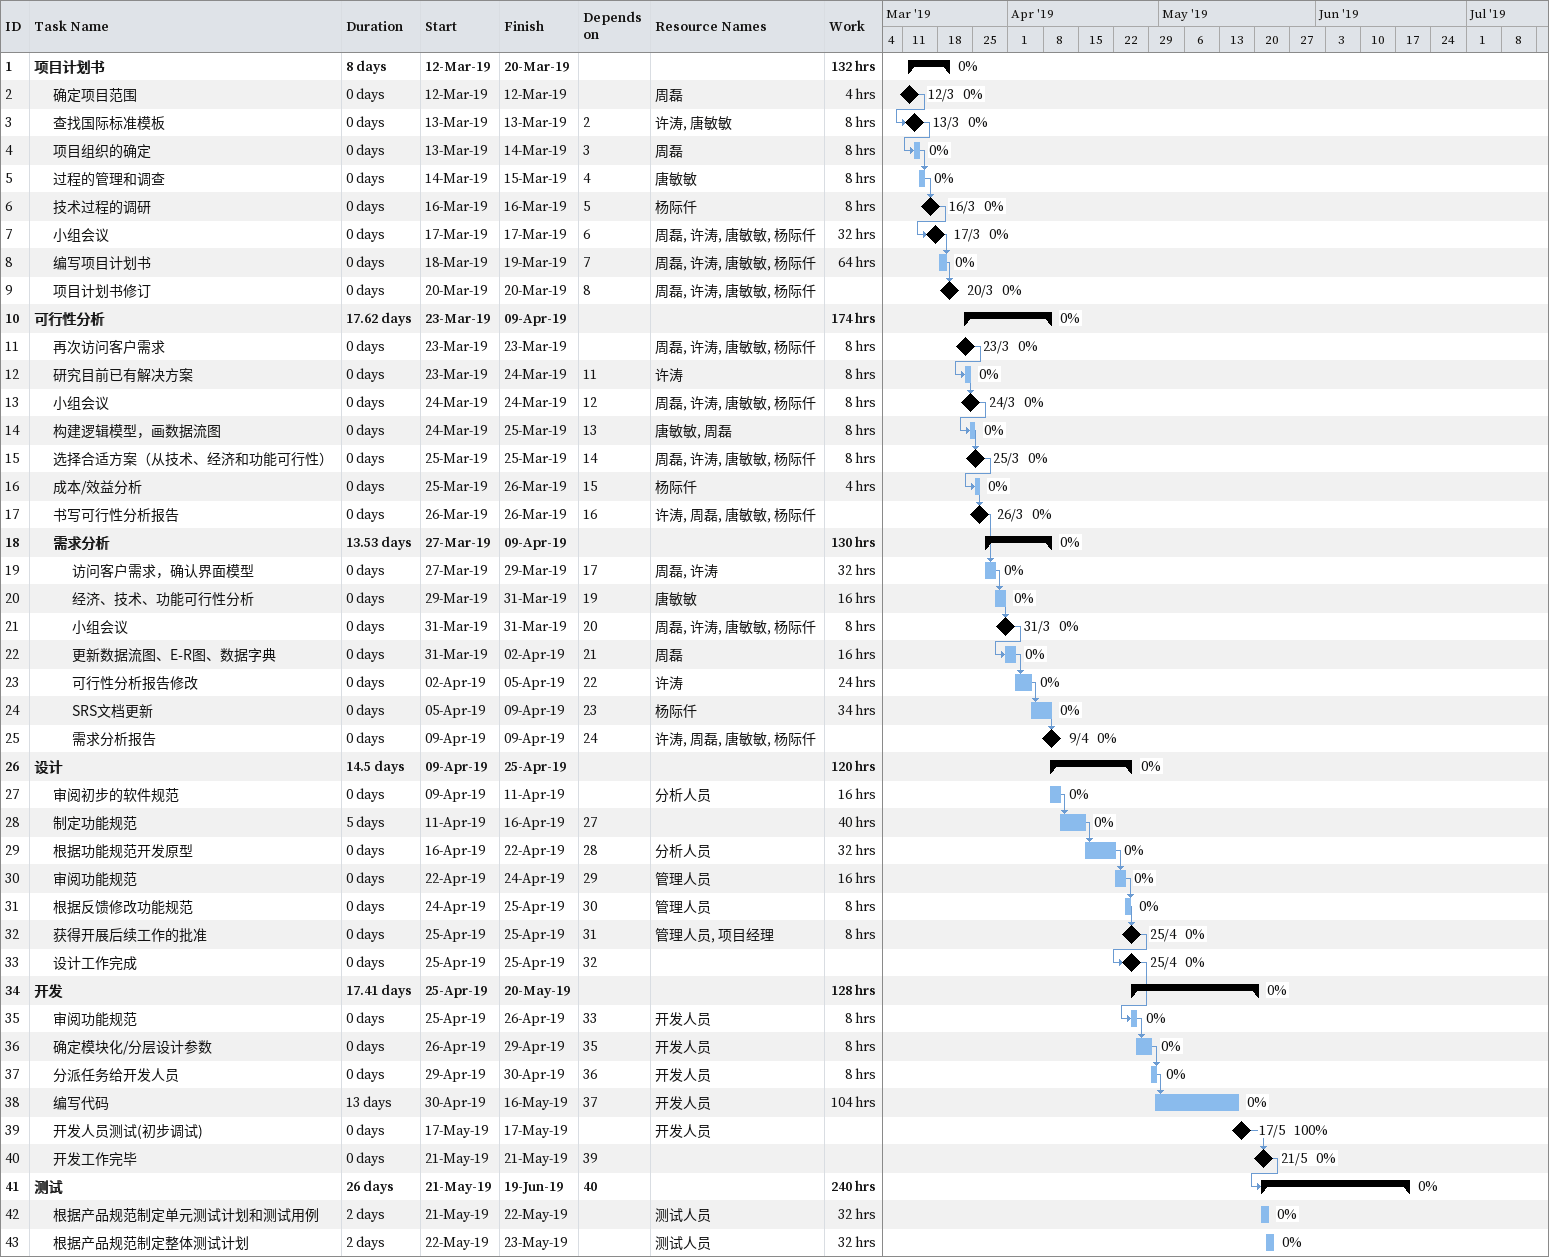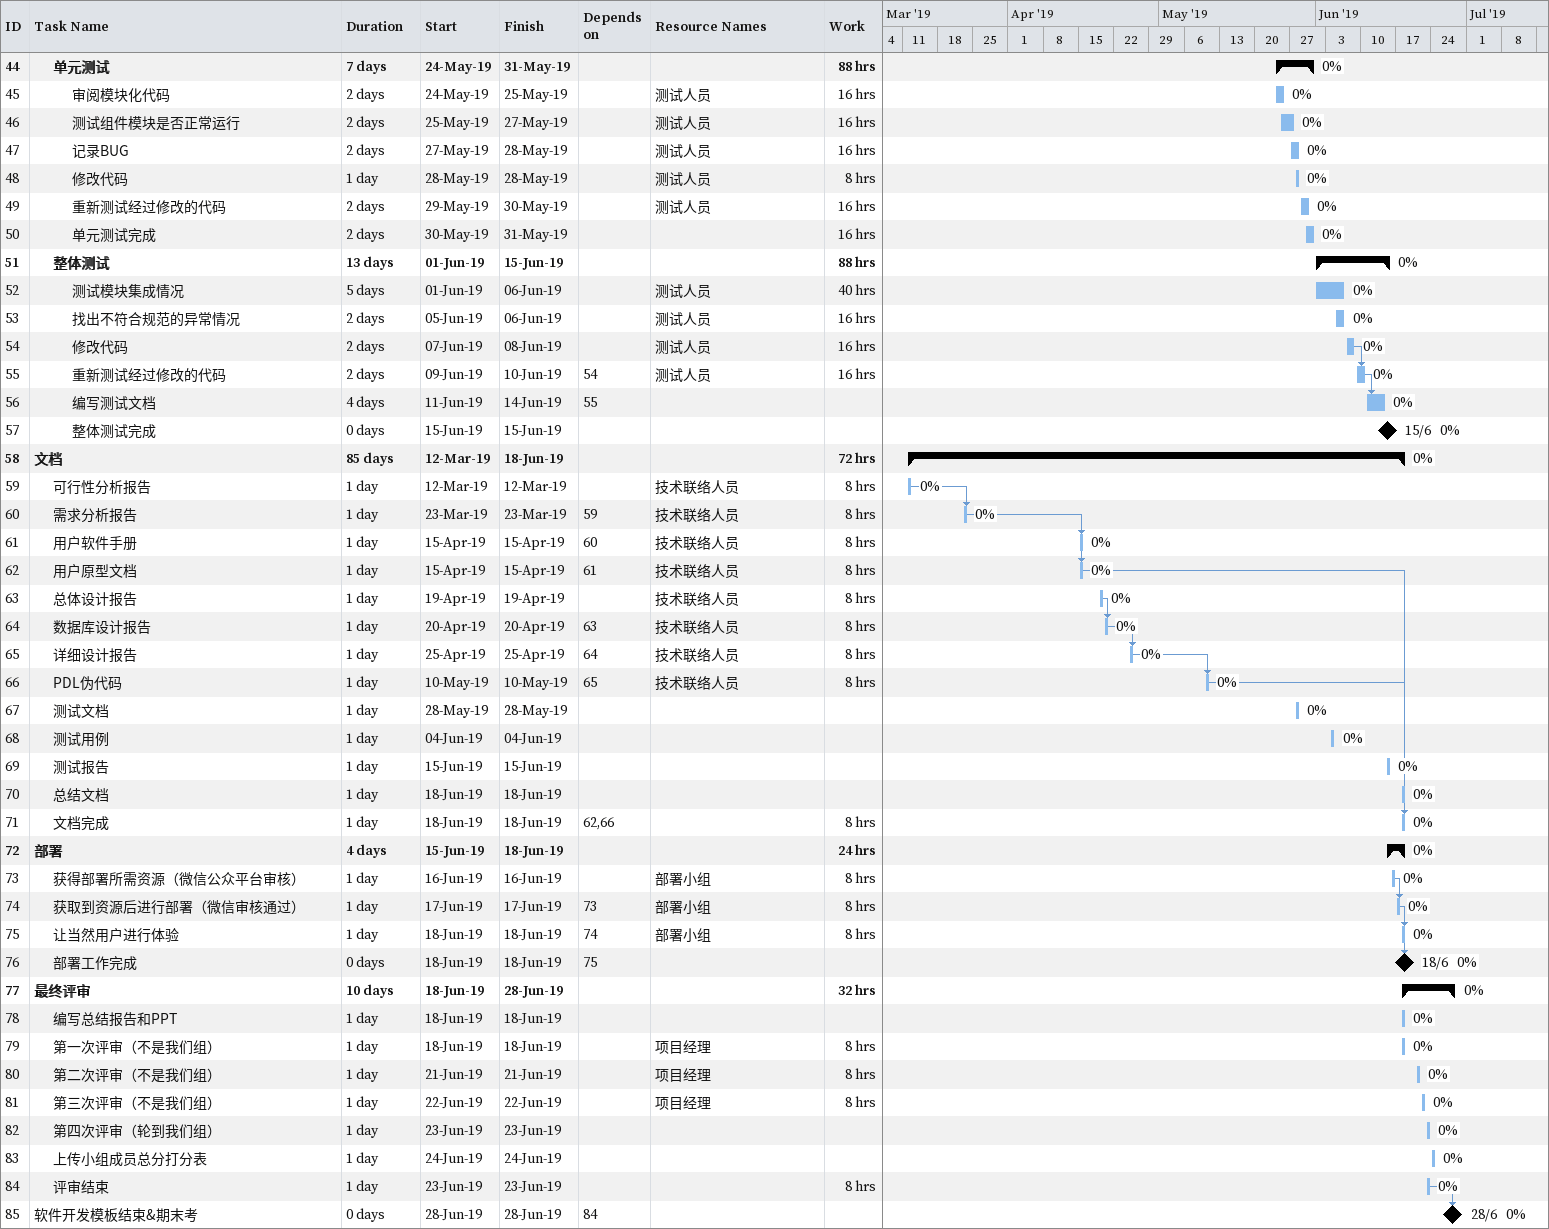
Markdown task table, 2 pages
| ID | Level | Task | Duration | Start | Finish | Predecessors | Resources | % complete | Work (h) |
|---|---|---|---|---|---|---|---|---|---|
| 1 | 1 | **项目计划书** | 8d | 2019-03-12 | 2019-03-20 |  |  | 0 | 132 |
| 2 | 2 | 确定项目范围 | 0d | 2019-03-12 | 2019-03-12 |  | 周磊 | 0 | 4 |
| 3 | 2 | 查找国际标准模板 | 0d | 2019-03-13 | 2019-03-13 | 2 | 许涛, 唐敏敏 | 0 | 8 |
| 4 | 2 | 项目组织的确定 | 0d | 2019-03-13 | 2019-03-14 | 3 | 周磊 | 0 | 8 |
| 5 | 2 | 过程的管理和调查 | 0d | 2019-03-14 | 2019-03-15 | 4 | 唐敏敏 | 0 | 8 |
| 6 | 2 | 技术过程的调研 | 0d | 2019-03-16 | 2019-03-16 | 5 | 杨际仟 | 0 | 8 |
| 7 | 2 | 小组会议 | 0d | 2019-03-17 | 2019-03-17 | 6 | 周磊, 许涛, 唐敏敏, 杨际仟 | 0 | 32 |
| 8 | 2 | 编写项目计划书 | 0d | 2019-03-18 | 2019-03-19 | 7 | 周磊, 许涛, 唐敏敏, 杨际仟 | 0 | 64 |
| 9 | 2 | 项目计划书修订 | 0d | 2019-03-20 | 2019-03-20 | 8 | 周磊, 许涛, 唐敏敏, 杨际仟 | 0 |  |
| 10 | 1 | **可行性分析** | 17.62d | 2019-03-23 | 2019-04-09 |  |  | 0 | 174 |
| 11 | 2 | 再次访问客户需求 | 0d | 2019-03-23 | 2019-03-23 |  | 周磊, 许涛, 唐敏敏, 杨际仟 | 0 | 8 |
| 12 | 2 | 研究目前已有解决方案 | 0d | 2019-03-23 | 2019-03-24 | 11 | 许涛 | 0 | 8 |
| 13 | 2 | 小组会议 | 0d | 2019-03-24 | 2019-03-24 | 12 | 周磊, 许涛, 唐敏敏, 杨际仟 | 0 | 8 |
| 14 | 2 | 构建逻辑模型，画数据流图 | 0d | 2019-03-24 | 2019-03-25 | 13 | 唐敏敏, 周磊 | 0 | 8 |
| 15 | 2 | 选择合适方案（从技术、经济和功能可行性） | 0d | 2019-03-25 | 2019-03-25 | 14 | 周磊, 许涛, 唐敏敏, 杨际仟 | 0 | 8 |
| 16 | 2 | 成本/效益分析 | 0d | 2019-03-25 | 2019-03-26 | 15 | 杨际仟 | 0 | 4 |
| 17 | 2 | 书写可行性分析报告 | 0d | 2019-03-26 | 2019-03-26 | 16 | 许涛, 周磊, 唐敏敏, 杨际仟 | 0 |  |
| 18 | 2 | **需求分析** | 13.53d | 2019-03-27 | 2019-04-09 |  |  | 0 | 130 |
| 19 | 3 | 访问客户需求，确认界面模型 | 0d | 2019-03-27 | 2019-03-29 | 17 | 周磊, 许涛 | 0 | 32 |
| 20 | 3 | 经济、技术、功能可行性分析 | 0d | 2019-03-29 | 2019-03-31 | 19 | 唐敏敏 | 0 | 16 |
| 21 | 3 | 小组会议 | 0d | 2019-03-31 | 2019-03-31 | 20 | 周磊, 许涛, 唐敏敏, 杨际仟 | 0 | 8 |
| 22 | 3 | 更新数据流图、E-R图、数据字典 | 0d | 2019-03-31 | 2019-04-02 | 21 | 周磊 | 0 | 16 |
| 23 | 3 | 可行性分析报告修改 | 0d | 2019-04-02 | 2019-04-05 | 22 | 许涛 | 0 | 24 |
| 24 | 3 | SRS文档更新 | 0d | 2019-04-05 | 2019-04-09 | 23 | 杨际仟 | 0 | 34 |
| 25 | 3 | 需求分析报告 | 0d | 2019-04-09 | 2019-04-09 | 24 | 许涛, 周磊, 唐敏敏, 杨际仟 | 0 |  |
| 26 | 1 | **设计** | 14.5d | 2019-04-09 | 2019-04-25 |  |  | 0 | 120 |
| 27 | 2 | 审阅初步的软件规范 | 0d | 2019-04-09 | 2019-04-11 |  | 分析人员 | 0 | 16 |
| 28 | 2 | 制定功能规范 | 5d | 2019-04-11 | 2019-04-16 | 27 |  | 0 | 40 |
| 29 | 2 | 根据功能规范开发原型 | 0d | 2019-04-16 | 2019-04-22 | 28 | 分析人员 | 0 | 32 |
| 30 | 2 | 审阅功能规范 | 0d | 2019-04-22 | 2019-04-24 | 29 | 管理人员 | 0 | 16 |
| 31 | 2 | 根据反馈修改功能规范 | 0d | 2019-04-24 | 2019-04-25 | 30 | 管理人员 | 0 | 8 |
| 32 | 2 | 获得开展后续工作的批准 | 0d | 2019-04-25 | 2019-04-25 | 31 | 管理人员, 项目经理 | 0 | 8 |
| 33 | 2 | 设计工作完成 | 0d | 2019-04-25 | 2019-04-25 | 32 |  | 0 |  |
| 34 | 1 | **开发** | 17.41d | 2019-04-25 | 2019-05-20 |  |  | 0 | 128 |
| 35 | 2 | 审阅功能规范 | 0d | 2019-04-25 | 2019-04-26 | 33 | 开发人员 | 0 | 8 |
| 36 | 2 | 确定模块化/分层设计参数 | 0d | 2019-04-26 | 2019-04-29 | 35 | 开发人员 | 0 | 8 |
| 37 | 2 | 分派任务给开发人员 | 0d | 2019-04-29 | 2019-04-30 | 36 | 开发人员 | 0 | 8 |
| 38 | 2 | 编写代码 | 13d | 2019-04-30 | 2019-05-16 | 37 | 开发人员 | 0 | 104 |
| 39 | 2 | 开发人员测试(初步调试) | 0d | 2019-05-17 | 2019-05-17 |  | 开发人员 | 100 |  |
| 40 | 2 | 开发工作完毕 | 0d | 2019-05-21 | 2019-05-21 | 39 |  | 0 |  |
| 41 | 1 | **测试** | 26d | 2019-05-21 | 2019-06-19 | 40 |  | 0 | 240 |
| 42 | 2 | 根据产品规范制定单元测试计划和测试用例 | 2d | 2019-05-21 | 2019-05-22 |  | 测试人员 | 0 | 32 |
| 43 | 2 | 根据产品规范制定整体测试计划 | 2d | 2019-05-22 | 2019-05-23 |  | 测试人员 | 0 | 32 |
| 44 | 2 | **单元测试** | 7d | 2019-05-24 | 2019-05-31 |  |  | 0 | 88 |
| 45 | 3 | 审阅模块化代码 | 2d | 2019-05-24 | 2019-05-25 |  | 测试人员 | 0 | 16 |
| 46 | 3 | 测试组件模块是否正常运行 | 2d | 2019-05-25 | 2019-05-27 |  | 测试人员 | 0 | 16 |
| 47 | 3 | 记录BUG | 2d | 2019-05-27 | 2019-05-28 |  | 测试人员 | 0 | 16 |
| 48 | 3 | 修改代码 | 1d | 2019-05-28 | 2019-05-28 |  | 测试人员 | 0 | 8 |
| 49 | 3 | 重新测试经过修改的代码 | 2d | 2019-05-29 | 2019-05-30 |  | 测试人员 | 0 | 16 |
| 50 | 3 | 单元测试完成 | 2d | 2019-05-30 | 2019-05-31 |  |  | 0 | 16 |
| 51 | 2 | **整体测试** | 13d | 2019-06-01 | 2019-06-15 |  |  | 0 | 88 |
| 52 | 3 | 测试模块集成情况 | 5d | 2019-06-01 | 2019-06-06 |  | 测试人员 | 0 | 40 |
| 53 | 3 | 找出不符合规范的异常情况 | 2d | 2019-06-05 | 2019-06-06 |  | 测试人员 | 0 | 16 |
| 54 | 3 | 修改代码 | 2d | 2019-06-07 | 2019-06-08 |  | 测试人员 | 0 | 16 |
| 55 | 3 | 重新测试经过修改的代码 | 2d | 2019-06-09 | 2019-06-10 | 54 | 测试人员 | 0 | 16 |
| 56 | 3 | 编写测试文档 | 4d | 2019-06-11 | 2019-06-14 | 55 |  | 0 |  |
| 57 | 3 | 整体测试完成 | 0d | 2019-06-15 | 2019-06-15 |  |  | 0 |  |
| 58 | 1 | **文档** | 85d | 2019-03-12 | 2019-06-18 |  |  | 0 | 72 |
| 59 | 2 | 可行性分析报告 | 1d | 2019-03-12 | 2019-03-12 |  | 技术联络人员 | 0 | 8 |
| 60 | 2 | 需求分析报告 | 1d | 2019-03-23 | 2019-03-23 | 59 | 技术联络人员 | 0 | 8 |
| 61 | 2 | 用户软件手册 | 1d | 2019-04-15 | 2019-04-15 | 60 | 技术联络人员 | 0 | 8 |
| 62 | 2 | 用户原型文档 | 1d | 2019-04-15 | 2019-04-15 | 61 | 技术联络人员 | 0 | 8 |
| 63 | 2 | 总体设计报告 | 1d | 2019-04-19 | 2019-04-19 |  | 技术联络人员 | 0 | 8 |
| 64 | 2 | 数据库设计报告 | 1d | 2019-04-20 | 2019-04-20 | 63 | 技术联络人员 | 0 | 8 |
| 65 | 2 | 详细设计报告 | 1d | 2019-04-25 | 2019-04-25 | 64 | 技术联络人员 | 0 | 8 |
| 66 | 2 | PDL伪代码 | 1d | 2019-05-10 | 2019-05-10 | 65 | 技术联络人员 | 0 | 8 |
| 67 | 2 | 测试文档 | 1d | 2019-05-28 | 2019-05-28 |  |  | 0 |  |
| 68 | 2 | 测试用例 | 1d | 2019-06-04 | 2019-06-04 |  |  | 0 |  |
| 69 | 2 | 测试报告 | 1d | 2019-06-15 | 2019-06-15 |  |  | 0 |  |
| 70 | 2 | 总结文档 | 1d | 2019-06-18 | 2019-06-18 |  |  | 0 |  |
| 71 | 2 | 文档完成 | 1d | 2019-06-18 | 2019-06-18 | 62, 66 |  | 0 | 8 |
| 72 | 1 | **部署** | 4d | 2019-06-15 | 2019-06-18 |  |  | 0 | 24 |
| 73 | 2 | 获得部署所需资源（微信公众平台审核） | 1d | 2019-06-16 | 2019-06-16 |  | 部署小组 | 0 | 8 |
| 74 | 2 | 获取到资源后进行部署（微信审核通过） | 1d | 2019-06-17 | 2019-06-17 | 73 | 部署小组 | 0 | 8 |
| 75 | 2 | 让当然用户进行体验 | 1d | 2019-06-18 | 2019-06-18 | 74 | 部署小组 | 0 | 8 |
| 76 | 2 | 部署工作完成 | 0d | 2019-06-18 | 2019-06-18 | 75 |  | 0 |  |
| 77 | 1 | **最终评审** | 10d | 2019-06-18 | 2019-06-28 |  |  | 0 | 32 |
| 78 | 2 | 编写总结报告和PPT | 1d | 2019-06-18 | 2019-06-18 |  |  | 0 |  |
| 79 | 2 | 第一次评审（不是我们组） | 1d | 2019-06-18 | 2019-06-18 |  | 项目经理 | 0 | 8 |
| 80 | 2 | 第二次评审（不是我们组） | 1d | 2019-06-21 | 2019-06-21 |  | 项目经理 | 0 | 8 |
| 81 | 2 | 第三次评审（不是我们组） | 1d | 2019-06-22 | 2019-06-22 |  | 项目经理 | 0 | 8 |
| 82 | 2 | 第四次评审（轮到我们组） | 1d | 2019-06-23 | 2019-06-23 |  |  | 0 |  |
| 83 | 2 | 上传小组成员总分打分表 | 1d | 2019-06-24 | 2019-06-24 |  |  | 0 |  |
| 84 | 2 | 评审结束 | 1d | 2019-06-23 | 2019-06-23 |  |  | 0 | 8 |
| 85 | 1 | 软件开发模板结束&期末考 | 0d | 2019-06-28 | 2019-06-28 | 84 |  | 0 |  |
